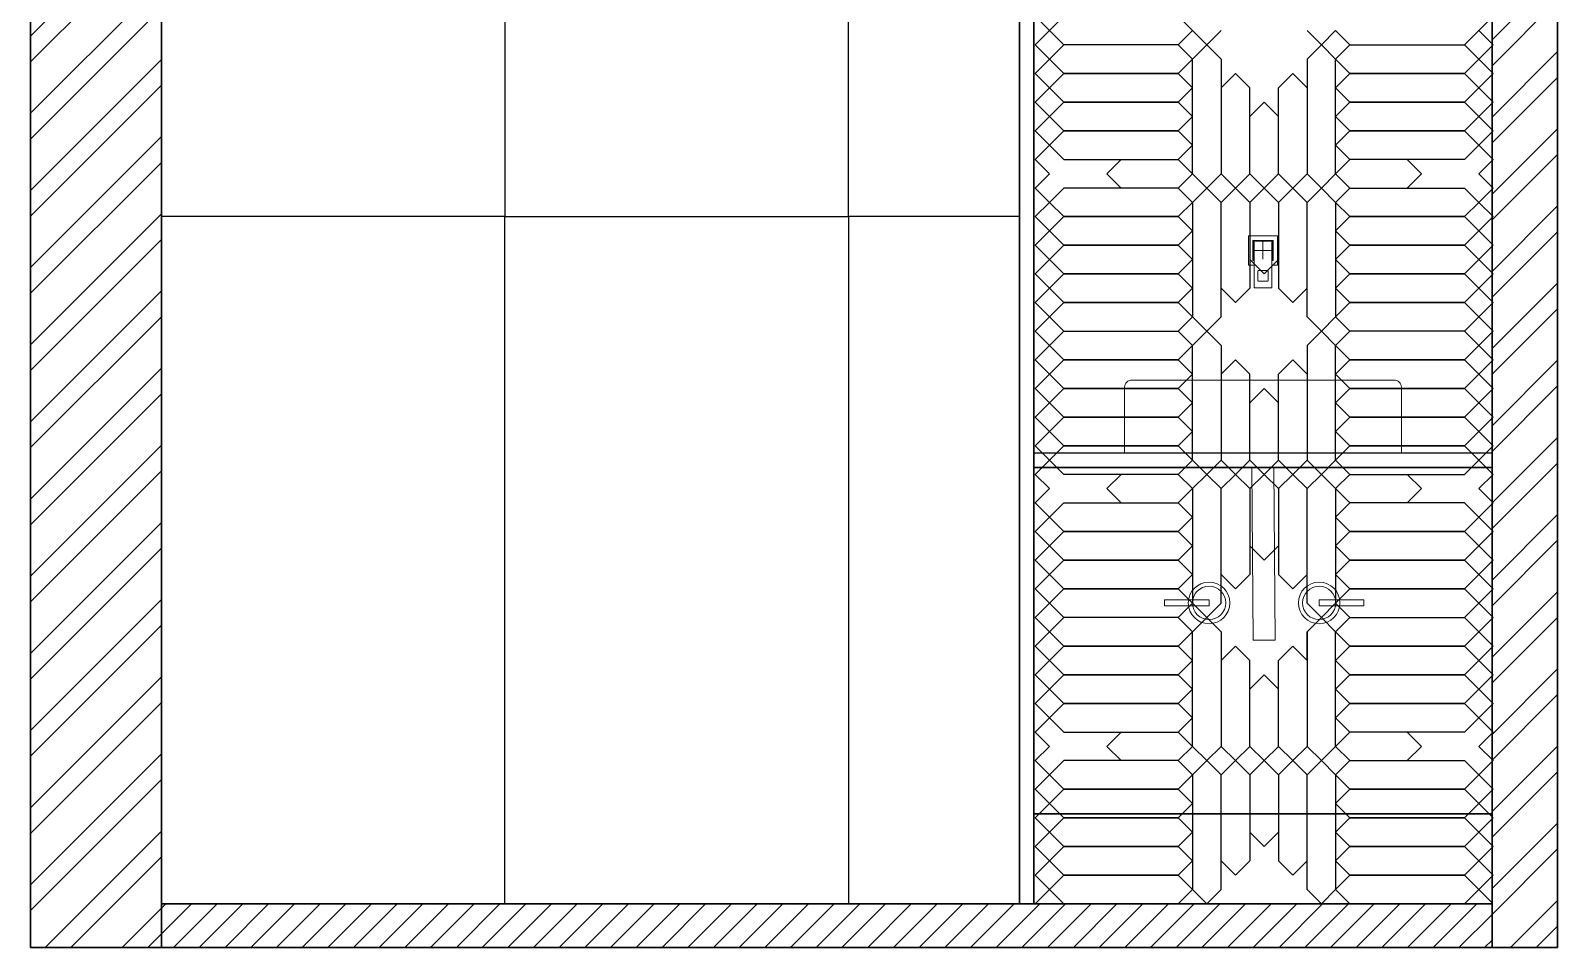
# Model space of a CAD drawing. Header units: millimetres. Extents: x 56222 to 3066687, y -650199 to -121287.
# Drawn here: x 156127.8 to 156232.8, y -180728.2 to -180665.2 of the extents above; entities that cross this region are included whole.
import ezdxf

# ---------------------------------------------------------------- set-up
doc = ezdxf.new("R2010")
doc.units = ezdxf.units.MM
doc.header["$MEASUREMENT"] = 0
doc.layers.add('AR HATCH-7', color=7, linetype='Continuous')
doc.layers.add('str coll', color=6, linetype='Continuous')
for name, color, linetype, lineweight in [('Flooring', 253, 'Continuous', 30), ('FURNITURE', 32, 'Continuous', 9), ('HACHA', 253, 'Continuous', 5), ('INT-MISCELLENOUS', 250, 'Continuous', 0), ('UTILITY', 48, 'Continuous', 9), ('wall', 7, 'Continuous', 30), ('XX~SLAB ( BEAM )~ ( DIM )', 7, 'Continuous', 9)]:
    doc.layers.add(name, color=color, linetype=linetype, lineweight=lineweight)
doc.layers.add('hatch', color=253, linetype='Continuous', lineweight=0, transparency=0.4)

# ---------------------------------------------------------------- blocks, each defined once
blk = doc.blocks.new('28')
at = {"layer": 'INT-MISCELLENOUS'}
for p, q in [((2733.9, 15158.2), (2733.9, 15225.2)), ((2734.4, 15225.7), (2801.4, 15225.7)), ((2744.3, 15214.9), (2744.3, 15168.6)), ((2744.3, 15213.6), (2744.3, 15169.9)), ((2744.5, 15213.6), (2744.5, 15169.9)), ((2791.1, 15215.4), (2744.8, 15215.4)), ((2746.2, 15213), (2745, 15190.5)), ((2789.8, 15215.3), (2746.1, 15215.3)), ((2789.8, 15215.1), (2746.1, 15215.1)), ((2746.2, 15213), (2747.5, 15211.6)), ((2789.1, 15213.5), (2746.7, 15213.5)), ((2747.5, 15211.6), (2747.5, 15104.8)), ((2767.9, 15211.7), (2767.9, 15171.7)), ((2788.3, 15211.6), (2789.6, 15213)), ((2788.3, 15104.8), (2788.3, 15211.6)), ((2790.9, 15190.5), (2789.6, 15213)), ((2791.3, 15169.9), (2791.3, 15213.6)), ((2791.5, 15169.9), (2791.5, 15213.6)), ((2791.6, 15168.6), (2791.6, 15214.9)), ((2801.9, 15225.2), (2801.9, 15158.2)), ((2745, 15190.5), (2745, 15169.3)), ((2787.9, 15191.7), (2747.9, 15191.7)), ((2762.9, 15191.7), (2772.9, 15191.7)), ((2790.9, 15169.3), (2790.9, 15190.5)), ((2747.3, 15157.7), (2734.4, 15157.7)), ((2745.5, 15168.8), (2745.5, 15168.8)), ((2745.5, 15168.8), (2747.3, 15168.8)), ((2746.1, 15168.3), (2747.3, 15168.3)), ((2746.1, 15168.1), (2747.3, 15168.1)), ((2747.3, 15166.5), (2747.3, 15104.8)), ((2755.7, 15142.8), (2755.7, 15122.3)), ((2778.2, 15144.8), (2757.7, 15144.8)), ((2780.2, 15122.3), (2780.2, 15142.8)), ((2788.5, 15104.8), (2788.5, 15166.5)), ((2801.4, 15157.7), (2788.5, 15157.7)), ((2788.6, 15168.8), (2790.4, 15168.8)), ((2788.6, 15168.3), (2789.8, 15168.3)), ((2788.6, 15168.1), (2791.1, 15168.1)), ((2788.6, 15168.1), (2789.8, 15168.1)), ((2790.4, 15168.8), (2790.4, 15168.8)), ((2748, 15104.3), (2747.8, 15104.3)), ((2787.8, 15104.3), (2748, 15104.3)), ((2757.7, 15120.3), (2778.2, 15120.3)), ((2788, 15104.3), (2787.8, 15104.3))]:
    blk.add_line(p, q, dxfattribs=at)
for centre, radius, start, end in [((2734.4, 15225.2), 0.5, 90, 180), ((2744.8, 15214.9), 0.5, 90, 180), ((2746.1, 15213.6), 1.75, 90, 180), ((2746.1, 15213.6), 1.54, 90, 180), ((2746.7, 15213), 0.5, 90, 176.8709), ((2789.1, 15213), 0.5, 3.1291, 90), ((2789.8, 15213.6), 1.75, 0, 90), ((2789.8, 15213.6), 1.54, 0, 90), ((2791.1, 15214.9), 0.5, 0, 90), ((2801.4, 15225.2), 0.5, 0, 90), ((2745.5, 15190.5), 0.5, 176.8709, 180.0001), ((2790.4, 15190.5), 0.5, 0, 3.1291), ((2734.4, 15158.2), 0.5, 180, 270), ((2746.1, 15169.9), 1.75, 180, 270), ((2744.8, 15168.6), 0.5, 180, 270), ((2746.1, 15169.9), 1.54, 180, 270), ((2745.5, 15169.3), 0.5, 180.0001, 270), ((2789.8, 15169.9), 1.75, 270, 0), ((2789.8, 15169.9), 1.54, 270, 0), ((2790.4, 15169.3), 0.5, 270, 359.9999), ((2791.1, 15168.6), 0.5, 270, 0), ((2801.4, 15158.2), 0.5, 270, 0), ((2747.8, 15104.8), 0.5, 180, 270), ((2788, 15104.8), 0.5, 270, 0)]:
    blk.add_arc(centre, radius, start, end, dxfattribs=at)
blk.add_ellipse((2788.9, 15166.5), major_axis=(0, -3.5), ratio=0.087489, start_param=4.267199, end_param=4.712542, dxfattribs=at)
for points, knots in [([(2747.3, 15169.3), (2747.3, 15169.3), (2747.3, 15169.2), (2747.3, 15168.8), (2747.3, 15168.3), (2747.3, 15167.5), (2747.3, 15166.8), (2747.3, 15166.5)], [0.1341546, 0.1341546, 0.1341546, 0.1341546, 0.2729105, 0.4084535, 0.5742392, 0.7712264, 1, 1, 1, 1]), ([(2755.7, 15142.8), (2755.7, 15143.1), (2755.8, 15143.6), (2756.3, 15144.3), (2756.9, 15144.7), (2757.4, 15144.8), (2757.7, 15144.8)], [0, 0, 0, 0, 0.263778, 0.516477, 0.767899, 1, 1, 1, 1]), ([(2778.2, 15144.8), (2778.4, 15144.8), (2779, 15144.7), (2779.7, 15144.2), (2780.1, 15143.5), (2780.2, 15143), (2780.2, 15142.8)], [0, 0, 0, 0, 0.263778, 0.516477, 0.767899, 1, 1, 1, 1]), ([(2788.6, 15167.9), (2788.6, 15167.9), (2788.6, 15168.2), (2788.6, 15168.6), (2788.6, 15169), (2788.7, 15169.3), (2788.7, 15169.4), (2788.7, 15169.5)], [0, 0, 0, 0, 0.01693, 0.2332864, 0.4356781, 0.6238469, 0.7791071, 0.7791071, 0.7791071, 0.7791071]), ([(2757.7, 15120.3), (2757.4, 15120.3), (2756.8, 15120.4), (2756.2, 15120.9), (2755.8, 15121.5), (2755.7, 15122.1), (2755.7, 15122.3)], [0, 0, 0, 0, 0.263778, 0.516477, 0.767899, 1, 1, 1, 1]), ([(2780.2, 15122.3), (2780.2, 15122), (2780.1, 15121.5), (2779.6, 15120.8), (2778.9, 15120.4), (2778.4, 15120.3), (2778.2, 15120.3)], [0, 0, 0, 0, 0.263778, 0.516477, 0.767899, 1, 1, 1, 1])]:
    blk.add_open_spline(points, degree=3, knots=knots, dxfattribs=at)

msp = doc.modelspace()

# ---------------------------------------------------------------- hatches: boundary and pattern name
at = {"layer": 'AR HATCH-7', "lineweight": 30, "transparency": 33554559}
h = msp.add_hatch(dxfattribs=at)
h.set_pattern_fill('ANSI31', color=9, scale=10)
h.set_pattern_definition([(45, (10345.2532, -2538.4245), (-0.8838834765, 0.8838834765), [])])
h.paths.add_polyline_path([(156136.84, -180725.185), (156136.84, -180728.185), (156228.34, -180728.185), (156228.34, -180725.185)])
at = {"layer": 'hatch', "ltscale": 10}
h = msp.add_hatch(dxfattribs=at)
h.set_pattern_fill('ANSI32', color=256, scale=10, style=0)
h.set_pattern_definition([(45, (10345.253, -2538.4245), (-2.65165043, 2.65165043), []), (45, (10347.021, -2538.4245), (-2.65165043, 2.65165043), [])])
h.paths.add_polyline_path([(156136.84, -180601.245), (156127.84, -180601.245), (156127.84, -180728.185), (156136.84, -180728.185)])
h.paths.add_polyline_path([(156228.34, -180728.185), (156232.84, -180728.185), (156232.84, -180601.245), (156228.34, -180601.245)])

# ---------------------------------------------------------------- linework, layer by layer
at = {"layer": 'Flooring', "ltscale": 4}
msp.add_line((156136.84, -180725.185), (156228.34, -180725.185), dxfattribs=at)
at = {"layer": 'FURNITURE', "lineweight": 30}
msp.add_lwpolyline([(156196.84, -180695.185), (156228.34, -180695.185), (156228.34, -180718.994), (156196.84, -180718.994)], close=True, dxfattribs=at)
at = {"layer": 'HACHA', "color": 5, "lineweight": 30}
for p, q in [((156195.84, -180725.185), (156195.84, -180607.185)), ((156196.84, -180725.185), (156196.84, -180607.185))]:
    msp.add_line(p, q, dxfattribs=at)
at = {"layer": 'str coll', "color": 252, "lineweight": 5, "true_color": 0x939598}
for points in [[(156211.835, -180695.185), (156213.346, -180695.185), (156213.424, -180707.068), (156211.912, -180707.068)], [(156208.884, -180704.299), (156205.808, -180704.299), (156205.808, -180704.709), (156208.884, -180704.709)], [(156216.453, -180704.299), (156219.528, -180704.299), (156219.528, -180704.709), (156216.453, -180704.709)]]:
    msp.add_lwpolyline(points, close=True, dxfattribs=at)
for centre, radius in [((156208.884, -180704.504), 1.429), ((156208.884, -180704.504), 1.143), ((156216.453, -180704.504), 1.429), ((156216.453, -180704.504), 1.143)]:
    msp.add_circle(centre, radius, dxfattribs=at)
at = {"layer": 'UTILITY', "ltscale": 3}
msp.add_lwpolyline([(156222.107, -180694.185), (156203.074, -180694.185), (156203.074, -180689.683, -0.4142136), (156203.574, -180689.183), (156221.607, -180689.183, -0.4142136), (156222.107, -180689.683)], format="xyb", close=True, dxfattribs=at)
at = {"layer": 'wall', "lineweight": 30}
for p, q in [((156127.84, -180601.245), (156127.84, -180728.185)), ((156136.84, -180601.245), (156136.84, -180728.185)), ((156228.34, -180601.245), (156228.34, -180728.185)), ((156232.84, -180601.245), (156232.84, -180728.185)), ((156127.84, -180728.185), (156232.84, -180728.185))]:
    msp.add_line(p, q, dxfattribs=at)
at = {"layer": 'wall', "color": 18, "lineweight": 25, "true_color": 0x000000}
for p, q in [((156196.84, -180694.185), (156228.34, -180694.185)), ((156196.84, -180695.185), (156228.34, -180695.185))]:
    msp.add_line(p, q, dxfattribs=at)
at = {"layer": 'XX~SLAB ( BEAM )~ ( DIM )', "color": 33, "lineweight": 25, "true_color": 0xbea383}
for p, q in [((156196.924, -180664.177), (156197.908, -180665.161)), ((156198.892, -180664.177), (156197.908, -180665.161)), ((156207.748, -180665.161), (156206.764, -180664.177)), ((156228.412, -180664.177), (156227.428, -180665.161)), ((156196.924, -180666.145), (156197.908, -180665.161)), ((156196.924, -180666.145), (156197.908, -180667.129)), ((156198.892, -180666.145), (156197.908, -180665.161)), ((156198.892, -180666.145), (156197.908, -180667.129)), ((156207.748, -180665.161), (156206.764, -180666.145)), ((156207.748, -180667.129), (156206.764, -180666.145)), ((156207.748, -180665.161), (156208.732, -180666.145)), ((156207.748, -180667.129), (156208.732, -180666.145)), ((156209.716, -180665.161), (156208.732, -180666.145)), ((156209.716, -180667.129), (156208.732, -180666.145)), ((156215.62, -180665.161), (156216.604, -180666.145)), ((156215.62, -180667.129), (156216.604, -180666.145)), ((156217.588, -180665.161), (156216.604, -180666.145)), ((156217.588, -180667.129), (156216.604, -180666.145)), ((156217.588, -180665.161), (156218.572, -180666.145)), ((156217.588, -180667.129), (156218.572, -180666.145)), ((156226.444, -180666.145), (156227.428, -180665.161)), ((156226.444, -180666.145), (156227.428, -180667.129)), ((156228.412, -180666.145), (156227.428, -180665.161)), ((156228.412, -180666.145), (156227.428, -180667.129)), ((156196.924, -180668.113), (156197.908, -180667.129)), ((156198.892, -180668.113), (156197.908, -180667.129)), ((156207.748, -180667.129), (156206.764, -180668.113)), ((156217.588, -180667.129), (156218.572, -180668.113)), ((156226.444, -180668.113), (156227.428, -180667.129)), ((156228.412, -180668.113), (156227.428, -180667.129)), ((156196.924, -180668.113), (156197.908, -180669.097)), ((156198.892, -180668.113), (156197.908, -180669.097)), ((156207.748, -180669.097), (156206.764, -180668.113)), ((156209.716, -180669.097), (156210.7, -180668.113)), ((156211.684, -180669.097), (156210.7, -180668.113)), ((156213.652, -180669.097), (156214.636, -180668.113)), ((156215.62, -180669.097), (156214.636, -180668.113)), ((156217.588, -180669.097), (156218.572, -180668.113)), ((156226.444, -180668.113), (156227.428, -180669.097)), ((156228.412, -180668.113), (156227.428, -180669.097)), ((156196.924, -180670.081), (156197.908, -180669.097)), ((156198.892, -180670.081), (156197.908, -180669.097)), ((156207.748, -180669.097), (156206.764, -180670.081)), ((156217.588, -180669.097), (156218.572, -180670.081)), ((156226.444, -180670.081), (156227.428, -180669.097)), ((156228.412, -180670.081), (156227.428, -180669.097)), ((156196.924, -180670.081), (156197.908, -180671.065)), ((156198.892, -180670.081), (156197.908, -180671.065)), ((156207.748, -180671.065), (156206.764, -180670.081)), ((156211.684, -180671.065), (156212.668, -180670.081)), ((156213.652, -180671.065), (156212.668, -180670.081)), ((156217.588, -180671.065), (156218.572, -180670.081)), ((156226.444, -180670.081), (156227.428, -180671.065)), ((156228.412, -180670.081), (156227.428, -180671.065)), ((156196.924, -180672.049), (156197.908, -180671.065)), ((156198.892, -180672.049), (156197.908, -180671.065)), ((156207.748, -180671.065), (156206.764, -180672.049)), ((156217.588, -180671.065), (156218.572, -180672.049)), ((156226.444, -180672.049), (156227.428, -180671.065)), ((156228.412, -180672.049), (156227.428, -180671.065)), ((156228.412, -180672.049), (156227.428, -180671.065)), ((156196.924, -180672.049), (156197.908, -180673.033)), ((156198.892, -180672.049), (156197.908, -180673.033)), ((156207.748, -180673.033), (156206.764, -180672.049)), ((156217.588, -180673.033), (156218.572, -180672.049)), ((156226.444, -180672.049), (156227.428, -180673.033)), ((156228.412, -180672.049), (156227.428, -180673.033)), ((156228.412, -180672.049), (156227.428, -180673.033)), ((156196.924, -180674.017), (156197.908, -180673.033)), ((156198.892, -180674.017), (156197.908, -180673.033)), ((156207.748, -180673.033), (156206.764, -180674.017)), ((156217.588, -180673.033), (156218.572, -180674.017)), ((156226.444, -180674.017), (156227.428, -180673.033)), ((156228.412, -180674.017), (156227.428, -180673.033)), ((156196.924, -180674.017), (156197.908, -180675.001)), ((156202.828, -180674.017), (156201.844, -180675.001)), ((156207.748, -180675.001), (156206.764, -180674.017)), ((156217.588, -180675.001), (156218.572, -180674.017)), ((156222.508, -180674.017), (156223.492, -180675.001)), ((156228.412, -180674.017), (156227.428, -180675.001)), ((156196.924, -180675.985), (156197.908, -180675.001)), ((156202.828, -180675.985), (156201.844, -180675.001)), ((156207.748, -180675.001), (156206.764, -180675.985)), ((156208.732, -180675.985), (156207.748, -180675.001)), ((156208.732, -180675.985), (156209.716, -180675.001)), ((156208.732, -180675.985), (156209.716, -180675.001)), ((156210.7, -180675.985), (156209.716, -180675.001)), ((156210.7, -180675.985), (156209.716, -180675.001)), ((156210.7, -180675.985), (156211.684, -180675.001)), ((156212.668, -180675.985), (156211.684, -180675.001)), ((156212.668, -180675.985), (156213.652, -180675.001)), ((156214.636, -180675.985), (156213.652, -180675.001)), ((156214.636, -180675.985), (156215.62, -180675.001)), ((156214.636, -180675.985), (156215.62, -180675.001)), ((156216.604, -180675.985), (156215.62, -180675.001)), ((156216.604, -180675.985), (156215.62, -180675.001)), ((156216.604, -180675.985), (156217.588, -180675.001)), ((156217.588, -180675.001), (156218.572, -180675.985)), ((156222.508, -180675.985), (156223.492, -180675.001)), ((156228.412, -180675.985), (156227.428, -180675.001)), ((156196.924, -180675.985), (156197.908, -180676.969)), ((156198.892, -180675.985), (156197.908, -180676.969)), ((156207.748, -180676.969), (156206.764, -180675.985)), ((156208.732, -180675.985), (156207.748, -180676.969)), ((156208.732, -180675.985), (156209.716, -180676.969)), ((156210.7, -180675.985), (156209.716, -180676.969)), ((156210.7, -180675.985), (156209.716, -180676.969)), ((156210.7, -180675.985), (156211.684, -180676.969)), ((156212.668, -180675.985), (156211.684, -180676.969)), ((156212.668, -180675.985), (156213.652, -180676.969)), ((156214.636, -180675.985), (156213.652, -180676.969)), ((156214.636, -180675.985), (156215.62, -180676.969)), ((156216.604, -180675.985), (156215.62, -180676.969)), ((156216.604, -180675.985), (156217.588, -180676.969)), ((156217.588, -180676.969), (156218.572, -180675.985)), ((156226.444, -180675.985), (156227.428, -180676.969)), ((156228.412, -180675.985), (156227.428, -180676.969)), ((156196.924, -180677.953), (156197.908, -180676.969)), ((156198.892, -180677.953), (156197.908, -180676.969)), ((156207.748, -180676.969), (156206.764, -180677.953)), ((156217.588, -180676.969), (156218.572, -180677.953)), ((156226.444, -180677.953), (156227.428, -180676.969)), ((156228.412, -180677.953), (156227.428, -180676.969)), ((156196.924, -180677.953), (156197.908, -180678.937)), ((156198.892, -180677.953), (156197.908, -180678.937)), ((156207.748, -180678.937), (156206.764, -180677.953)), ((156217.588, -180678.937), (156218.572, -180677.953)), ((156226.444, -180677.953), (156227.428, -180678.937)), ((156228.412, -180677.953), (156227.428, -180678.937)), ((156196.924, -180679.921), (156197.908, -180678.937)), ((156198.892, -180679.921), (156197.908, -180678.937)), ((156207.748, -180678.937), (156206.764, -180679.921)), ((156217.588, -180678.937), (156218.572, -180679.921)), ((156226.444, -180679.921), (156227.428, -180678.937)), ((156228.412, -180679.921), (156227.428, -180678.937)), ((156196.924, -180679.921), (156197.908, -180680.905)), ((156198.892, -180679.921), (156197.908, -180680.905)), ((156207.748, -180680.905), (156206.764, -180679.921)), ((156217.588, -180680.905), (156218.572, -180679.921)), ((156226.444, -180679.921), (156227.428, -180680.905)), ((156228.412, -180679.921), (156227.428, -180680.905)), ((156196.924, -180681.889), (156197.908, -180680.905)), ((156196.924, -180681.889), (156197.908, -180682.873)), ((156198.892, -180681.889), (156197.908, -180680.905)), ((156198.892, -180681.889), (156197.908, -180682.873)), ((156207.748, -180680.905), (156206.764, -180681.889)), ((156207.748, -180682.873), (156206.764, -180681.889)), ((156211.684, -180680.905), (156212.668, -180681.889)), ((156213.652, -180680.905), (156212.668, -180681.889)), ((156217.588, -180680.905), (156218.572, -180681.889)), ((156217.588, -180682.873), (156218.572, -180681.889)), ((156226.444, -180681.889), (156227.428, -180680.905)), ((156226.444, -180681.889), (156227.428, -180682.873)), ((156228.412, -180681.889), (156227.428, -180680.905)), ((156228.412, -180681.889), (156227.428, -180682.873)), ((156196.924, -180683.857), (156197.908, -180682.873)), ((156198.892, -180683.857), (156197.908, -180682.873)), ((156207.748, -180682.873), (156206.764, -180683.857)), ((156209.716, -180682.873), (156210.7, -180683.857)), ((156211.684, -180682.873), (156210.7, -180683.857)), ((156213.652, -180682.873), (156214.636, -180683.857)), ((156215.62, -180682.873), (156214.636, -180683.857)), ((156217.588, -180682.873), (156218.572, -180683.857)), ((156226.444, -180683.857), (156227.428, -180682.873)), ((156228.412, -180683.857), (156227.428, -180682.873)), ((156196.924, -180683.857), (156197.908, -180684.841)), ((156198.892, -180683.857), (156197.908, -180684.841)), ((156207.748, -180684.841), (156206.764, -180683.857)), ((156217.588, -180684.841), (156218.572, -180683.857)), ((156226.444, -180683.857), (156227.428, -180684.841)), ((156228.412, -180683.857), (156227.428, -180684.841)), ((156196.924, -180685.825), (156197.908, -180684.841)), ((156198.892, -180685.825), (156197.908, -180684.841)), ((156207.748, -180684.841), (156206.764, -180685.825)), ((156207.748, -180684.841), (156208.732, -180685.825)), ((156209.716, -180684.841), (156208.732, -180685.825)), ((156215.62, -180684.841), (156216.604, -180685.825)), ((156217.588, -180684.841), (156216.604, -180685.825)), ((156217.588, -180684.841), (156218.572, -180685.825)), ((156226.444, -180685.825), (156227.428, -180684.841)), ((156228.412, -180685.825), (156227.428, -180684.841)), ((156196.924, -180685.825), (156197.908, -180686.809)), ((156198.892, -180685.825), (156197.908, -180686.809)), ((156207.748, -180686.809), (156206.764, -180685.825)), ((156207.748, -180686.809), (156208.732, -180685.825)), ((156209.716, -180686.809), (156208.732, -180685.825)), ((156215.62, -180686.809), (156216.604, -180685.825)), ((156217.588, -180686.809), (156216.604, -180685.825)), ((156217.588, -180686.809), (156218.572, -180685.825)), ((156226.444, -180685.825), (156227.428, -180686.809)), ((156228.412, -180685.825), (156227.428, -180686.809)), ((156196.924, -180687.793), (156197.908, -180686.809)), ((156198.892, -180687.793), (156197.908, -180686.809)), ((156207.748, -180686.809), (156206.764, -180687.793)), ((156217.588, -180686.809), (156218.572, -180687.793)), ((156226.444, -180687.793), (156227.428, -180686.809)), ((156228.412, -180687.793), (156227.428, -180686.809)), ((156196.924, -180687.793), (156197.908, -180688.777)), ((156198.892, -180687.793), (156197.908, -180688.777)), ((156207.748, -180688.777), (156206.764, -180687.793)), ((156209.716, -180688.777), (156210.7, -180687.793)), ((156211.684, -180688.777), (156210.7, -180687.793)), ((156213.652, -180688.777), (156214.636, -180687.793)), ((156215.62, -180688.777), (156214.636, -180687.793)), ((156217.588, -180688.777), (156218.572, -180687.793)), ((156226.444, -180687.793), (156227.428, -180688.777)), ((156228.412, -180687.793), (156227.428, -180688.777)), ((156196.924, -180689.761), (156197.908, -180688.777)), ((156198.892, -180689.761), (156197.908, -180688.777)), ((156207.748, -180688.777), (156206.764, -180689.761)), ((156217.588, -180688.777), (156218.572, -180689.761)), ((156226.444, -180689.761), (156227.428, -180688.777)), ((156228.412, -180689.761), (156227.428, -180688.777)), ((156196.924, -180689.761), (156197.908, -180690.745)), ((156198.892, -180689.761), (156197.908, -180690.745)), ((156207.748, -180690.745), (156206.764, -180689.761)), ((156211.684, -180690.745), (156212.668, -180689.761)), ((156213.652, -180690.745), (156212.668, -180689.761)), ((156217.588, -180690.745), (156218.572, -180689.761)), ((156226.444, -180689.761), (156227.428, -180690.745)), ((156228.412, -180689.761), (156227.428, -180690.745)), ((156196.924, -180691.729), (156197.908, -180690.745)), ((156198.892, -180691.729), (156197.908, -180690.745)), ((156207.748, -180690.745), (156206.764, -180691.729)), ((156217.588, -180690.745), (156218.572, -180691.729)), ((156226.444, -180691.729), (156227.428, -180690.745)), ((156228.412, -180691.729), (156227.428, -180690.745)), ((156196.924, -180691.729), (156197.908, -180692.713)), ((156198.892, -180691.729), (156197.908, -180692.713)), ((156207.748, -180692.713), (156206.764, -180691.729)), ((156217.588, -180692.713), (156218.572, -180691.729)), ((156226.444, -180691.729), (156227.428, -180692.713)), ((156228.412, -180691.729), (156227.428, -180692.713)), ((156196.924, -180693.697), (156197.908, -180692.713)), ((156198.892, -180693.697), (156197.908, -180692.713)), ((156207.748, -180692.713), (156206.764, -180693.697)), ((156217.588, -180692.713), (156218.572, -180693.697)), ((156226.444, -180693.697), (156227.428, -180692.713)), ((156228.412, -180693.697), (156227.428, -180692.713)), ((156196.924, -180693.697), (156197.908, -180694.681)), ((156198.892, -180693.697), (156197.908, -180694.681)), ((156207.748, -180694.681), (156206.764, -180693.697)), ((156217.588, -180694.681), (156218.572, -180693.697)), ((156226.444, -180693.697), (156227.428, -180694.681)), ((156228.412, -180693.697), (156227.428, -180694.681)), ((156196.924, -180695.665), (156197.908, -180694.681)), ((156198.892, -180695.665), (156197.908, -180694.681)), ((156207.748, -180694.681), (156206.764, -180695.665)), ((156208.732, -180695.665), (156207.748, -180694.681)), ((156208.732, -180695.665), (156209.716, -180694.681)), ((156210.7, -180695.665), (156209.716, -180694.681)), ((156210.7, -180695.665), (156209.716, -180694.681)), ((156210.7, -180695.665), (156211.684, -180694.681)), ((156212.668, -180695.665), (156211.684, -180694.681)), ((156212.668, -180695.665), (156213.652, -180694.681)), ((156214.636, -180695.665), (156213.652, -180694.681)), ((156214.636, -180695.665), (156215.62, -180694.681)), ((156216.604, -180695.665), (156215.62, -180694.681)), ((156216.604, -180695.665), (156217.588, -180694.681)), ((156217.588, -180694.681), (156218.572, -180695.665)), ((156226.444, -180695.665), (156227.428, -180694.681)), ((156228.412, -180695.665), (156227.428, -180694.681)), ((156196.924, -180695.665), (156197.908, -180696.649)), ((156202.828, -180695.665), (156201.844, -180696.649)), ((156207.748, -180696.649), (156206.764, -180695.665)), ((156208.732, -180695.665), (156207.748, -180696.649)), ((156208.732, -180695.665), (156209.716, -180696.649)), ((156208.732, -180695.665), (156209.716, -180696.649)), ((156210.7, -180695.665), (156209.716, -180696.649)), ((156210.7, -180695.665), (156209.716, -180696.649)), ((156210.7, -180695.665), (156211.684, -180696.649)), ((156212.668, -180695.665), (156211.684, -180696.649)), ((156212.668, -180695.665), (156213.652, -180696.649)), ((156214.636, -180695.665), (156213.652, -180696.649)), ((156214.636, -180695.665), (156215.62, -180696.649)), ((156214.636, -180695.665), (156215.62, -180696.649)), ((156216.604, -180695.665), (156215.62, -180696.649)), ((156216.604, -180695.665), (156215.62, -180696.649)), ((156216.604, -180695.665), (156217.588, -180696.649)), ((156217.588, -180696.649), (156218.572, -180695.665)), ((156222.508, -180695.665), (156223.492, -180696.649)), ((156228.412, -180695.665), (156227.428, -180696.649)), ((156196.924, -180697.633), (156197.908, -180696.649)), ((156196.924, -180697.633), (156197.908, -180698.617)), ((156198.892, -180697.633), (156197.908, -180698.617)), ((156202.828, -180697.633), (156201.844, -180696.649)), ((156207.748, -180696.649), (156206.764, -180697.633)), ((156207.748, -180698.617), (156206.764, -180697.633)), ((156217.588, -180696.649), (156218.572, -180697.633)), ((156217.588, -180698.617), (156218.572, -180697.633)), ((156222.508, -180697.633), (156223.492, -180696.649)), ((156226.444, -180697.633), (156227.428, -180698.617)), ((156228.412, -180697.633), (156227.428, -180696.649)), ((156228.412, -180697.633), (156227.428, -180698.617)), ((156196.924, -180699.601), (156197.908, -180698.617)), ((156198.892, -180699.601), (156197.908, -180698.617)), ((156207.748, -180698.617), (156206.764, -180699.601)), ((156217.588, -180698.617), (156218.572, -180699.601)), ((156226.444, -180699.601), (156227.428, -180698.617)), ((156228.412, -180699.601), (156227.428, -180698.617)), ((156196.924, -180699.601), (156197.908, -180700.585)), ((156198.892, -180699.601), (156197.908, -180700.585)), ((156207.748, -180700.585), (156206.764, -180699.601)), ((156217.588, -180700.585), (156218.572, -180699.601)), ((156226.444, -180699.601), (156227.428, -180700.585)), ((156228.412, -180699.601), (156227.428, -180700.585)), ((156196.924, -180701.569), (156197.908, -180700.585)), ((156198.892, -180701.569), (156197.908, -180700.585)), ((156207.748, -180700.585), (156206.764, -180701.569)), ((156211.684, -180700.585), (156212.668, -180701.569)), ((156213.652, -180700.585), (156212.668, -180701.569)), ((156217.588, -180700.585), (156218.572, -180701.569)), ((156226.444, -180701.569), (156227.428, -180700.585)), ((156228.412, -180701.569), (156227.428, -180700.585)), ((156196.924, -180701.569), (156197.908, -180702.553)), ((156198.892, -180701.569), (156197.908, -180702.553)), ((156207.748, -180702.553), (156206.764, -180701.569)), ((156217.588, -180702.553), (156218.572, -180701.569)), ((156226.444, -180701.569), (156227.428, -180702.553)), ((156228.412, -180701.569), (156227.428, -180702.553)), ((156196.924, -180703.537), (156197.908, -180702.553)), ((156198.892, -180703.537), (156197.908, -180702.553)), ((156207.748, -180702.553), (156206.764, -180703.537)), ((156209.716, -180702.553), (156210.7, -180703.537)), ((156211.684, -180702.553), (156210.7, -180703.537)), ((156213.652, -180702.553), (156214.636, -180703.537)), ((156215.62, -180702.553), (156214.636, -180703.537)), ((156217.588, -180702.553), (156218.572, -180703.537)), ((156226.444, -180703.537), (156227.428, -180702.553)), ((156228.412, -180703.537), (156227.428, -180702.553)), ((156196.924, -180703.537), (156197.908, -180704.521)), ((156198.892, -180703.537), (156197.908, -180704.521)), ((156207.748, -180704.521), (156206.764, -180703.537)), ((156217.588, -180704.521), (156218.572, -180703.537)), ((156226.444, -180703.537), (156227.428, -180704.521)), ((156228.412, -180703.537), (156227.428, -180704.521)), ((156196.924, -180705.505), (156197.908, -180704.521)), ((156198.892, -180705.505), (156197.908, -180704.521)), ((156207.748, -180704.521), (156206.764, -180705.505)), ((156207.748, -180704.521), (156208.732, -180705.505)), ((156209.716, -180704.521), (156208.732, -180705.505)), ((156215.62, -180704.521), (156216.604, -180705.505)), ((156217.588, -180704.521), (156216.604, -180705.505)), ((156217.588, -180704.521), (156218.572, -180705.505)), ((156226.444, -180705.505), (156227.428, -180704.521)), ((156228.412, -180705.505), (156227.428, -180704.521)), ((156196.924, -180705.505), (156197.908, -180706.489)), ((156198.892, -180705.505), (156197.908, -180706.489)), ((156207.748, -180706.489), (156206.764, -180705.505)), ((156207.748, -180706.489), (156208.732, -180705.505)), ((156209.716, -180706.489), (156208.732, -180705.505)), ((156215.62, -180706.489), (156216.604, -180705.505)), ((156217.588, -180706.489), (156216.604, -180705.505)), ((156217.588, -180706.489), (156218.572, -180705.505)), ((156226.444, -180705.505), (156227.428, -180706.489)), ((156228.412, -180705.505), (156227.428, -180706.489)), ((156196.924, -180707.473), (156197.908, -180706.489)), ((156198.892, -180707.473), (156197.908, -180706.489)), ((156207.748, -180706.489), (156206.764, -180707.473)), ((156217.588, -180706.489), (156218.572, -180707.473)), ((156226.444, -180707.473), (156227.428, -180706.489)), ((156228.412, -180707.473), (156227.428, -180706.489)), ((156196.924, -180707.473), (156197.908, -180708.457)), ((156198.892, -180707.473), (156197.908, -180708.457)), ((156207.748, -180708.457), (156206.764, -180707.473)), ((156209.716, -180708.457), (156210.7, -180707.473)), ((156211.684, -180708.457), (156210.7, -180707.473)), ((156213.652, -180708.457), (156214.636, -180707.473)), ((156215.62, -180708.457), (156214.636, -180707.473)), ((156217.588, -180708.457), (156218.572, -180707.473)), ((156226.444, -180707.473), (156227.428, -180708.457)), ((156228.412, -180707.473), (156227.428, -180708.457)), ((156196.924, -180709.441), (156197.908, -180708.457)), ((156198.892, -180709.441), (156197.908, -180708.457)), ((156207.748, -180708.457), (156206.764, -180709.441)), ((156217.588, -180708.457), (156218.572, -180709.441)), ((156226.444, -180709.441), (156227.428, -180708.457)), ((156228.412, -180709.441), (156227.428, -180708.457)), ((156196.924, -180709.441), (156197.908, -180710.425)), ((156198.892, -180709.441), (156197.908, -180710.425)), ((156207.748, -180710.425), (156206.764, -180709.441)), ((156211.684, -180710.425), (156212.668, -180709.441)), ((156213.652, -180710.425), (156212.668, -180709.441)), ((156217.588, -180710.425), (156218.572, -180709.441)), ((156226.444, -180709.441), (156227.428, -180710.425)), ((156228.412, -180709.441), (156227.428, -180710.425)), ((156196.924, -180711.409), (156197.908, -180710.425)), ((156198.892, -180711.409), (156197.908, -180710.425)), ((156207.748, -180710.425), (156206.764, -180711.409)), ((156217.588, -180710.425), (156218.572, -180711.409)), ((156226.444, -180711.409), (156227.428, -180710.425)), ((156228.412, -180711.409), (156227.428, -180710.425)), ((156196.924, -180711.409), (156197.908, -180712.393)), ((156198.892, -180711.409), (156197.908, -180712.393)), ((156207.748, -180712.393), (156206.764, -180711.409)), ((156217.588, -180712.393), (156218.572, -180711.409)), ((156226.444, -180711.409), (156227.428, -180712.393)), ((156228.412, -180711.409), (156227.428, -180712.393)), ((156196.924, -180713.377), (156197.908, -180712.393)), ((156196.924, -180713.377), (156197.908, -180714.361)), ((156198.892, -180713.377), (156197.908, -180712.393)), ((156202.828, -180713.377), (156201.844, -180714.361)), ((156207.748, -180712.393), (156206.764, -180713.377)), ((156207.748, -180714.361), (156206.764, -180713.377)), ((156217.588, -180712.393), (156218.572, -180713.377)), ((156217.588, -180714.361), (156218.572, -180713.377)), ((156222.508, -180713.377), (156223.492, -180714.361)), ((156226.444, -180713.377), (156227.428, -180712.393)), ((156228.412, -180713.377), (156227.428, -180712.393)), ((156228.412, -180713.377), (156227.428, -180714.361)), ((156196.924, -180715.345), (156197.908, -180714.361)), ((156202.828, -180715.345), (156201.844, -180714.361)), ((156207.748, -180714.361), (156206.764, -180715.345)), ((156208.732, -180715.345), (156207.748, -180714.361)), ((156208.732, -180715.345), (156209.716, -180714.361)), ((156208.732, -180715.345), (156209.716, -180714.361)), ((156210.7, -180715.345), (156209.716, -180714.361)), ((156210.7, -180715.345), (156209.716, -180714.361)), ((156210.7, -180715.345), (156211.684, -180714.361)), ((156212.668, -180715.345), (156211.684, -180714.361)), ((156212.668, -180715.345), (156213.652, -180714.361)), ((156214.636, -180715.345), (156213.652, -180714.361)), ((156214.636, -180715.345), (156215.62, -180714.361)), ((156214.636, -180715.345), (156215.62, -180714.361)), ((156216.604, -180715.345), (156215.62, -180714.361)), ((156216.604, -180715.345), (156215.62, -180714.361)), ((156216.604, -180715.345), (156217.588, -180714.361)), ((156217.588, -180714.361), (156218.572, -180715.345)), ((156222.508, -180715.345), (156223.492, -180714.361)), ((156228.412, -180715.345), (156227.428, -180714.361)), ((156196.924, -180715.345), (156197.908, -180716.329)), ((156198.892, -180715.345), (156197.908, -180716.329)), ((156207.748, -180716.329), (156206.764, -180715.345)), ((156208.732, -180715.345), (156207.748, -180716.329)), ((156208.732, -180715.345), (156209.716, -180716.329)), ((156208.732, -180715.345), (156209.716, -180716.329)), ((156210.7, -180715.345), (156209.716, -180716.329)), ((156210.7, -180715.345), (156209.716, -180716.329)), ((156210.7, -180715.345), (156211.684, -180716.329)), ((156212.668, -180715.345), (156211.684, -180716.329)), ((156212.668, -180715.345), (156213.652, -180716.329)), ((156214.636, -180715.345), (156213.652, -180716.329)), ((156214.636, -180715.345), (156215.62, -180716.329)), ((156214.636, -180715.345), (156215.62, -180716.329)), ((156216.604, -180715.345), (156215.62, -180716.329)), ((156216.604, -180715.345), (156215.62, -180716.329)), ((156216.604, -180715.345), (156217.588, -180716.329)), ((156217.588, -180716.329), (156218.572, -180715.345)), ((156226.444, -180715.345), (156227.428, -180716.329)), ((156228.412, -180715.345), (156227.428, -180716.329)), ((156196.924, -180717.313), (156197.908, -180716.329)), ((156198.892, -180717.313), (156197.908, -180716.329)), ((156207.748, -180716.329), (156206.764, -180717.313)), ((156217.588, -180716.329), (156218.572, -180717.313)), ((156226.444, -180717.313), (156227.428, -180716.329)), ((156228.412, -180717.313), (156227.428, -180716.329)), ((156196.924, -180717.313), (156197.908, -180718.297)), ((156198.892, -180717.313), (156197.908, -180718.297)), ((156207.748, -180718.297), (156206.764, -180717.313)), ((156217.588, -180718.297), (156218.572, -180717.313)), ((156226.444, -180717.313), (156227.428, -180718.297)), ((156228.412, -180717.313), (156227.428, -180718.297)), ((156196.924, -180719.281), (156197.908, -180718.297)), ((156198.892, -180719.281), (156197.908, -180718.297)), ((156207.748, -180718.297), (156206.764, -180719.281)), ((156217.588, -180718.297), (156218.572, -180719.281)), ((156226.444, -180719.281), (156227.428, -180718.297)), ((156228.412, -180719.281), (156227.428, -180718.297)), ((156196.924, -180719.281), (156197.908, -180720.265)), ((156198.892, -180719.281), (156197.908, -180720.265)), ((156207.748, -180720.265), (156206.764, -180719.281)), ((156217.588, -180720.265), (156218.572, -180719.281)), ((156226.444, -180719.281), (156227.428, -180720.265)), ((156228.412, -180719.281), (156227.428, -180720.265)), ((156196.924, -180721.249), (156197.908, -180720.265)), ((156198.892, -180721.249), (156197.908, -180720.265)), ((156207.748, -180720.265), (156206.764, -180721.249)), ((156211.684, -180720.265), (156212.668, -180721.249)), ((156213.652, -180720.265), (156212.668, -180721.249)), ((156217.588, -180720.265), (156218.572, -180721.249)), ((156226.444, -180721.249), (156227.428, -180720.265)), ((156228.412, -180721.249), (156227.428, -180720.265)), ((156196.924, -180721.249), (156197.908, -180722.233)), ((156198.892, -180721.249), (156197.908, -180722.233)), ((156207.748, -180722.233), (156206.764, -180721.249)), ((156217.588, -180722.233), (156218.572, -180721.249)), ((156226.444, -180721.249), (156227.428, -180722.233)), ((156228.412, -180721.249), (156227.428, -180722.233)), ((156196.924, -180723.217), (156197.908, -180722.233)), ((156198.892, -180723.217), (156197.908, -180722.233)), ((156207.748, -180722.233), (156206.764, -180723.217)), ((156209.716, -180722.233), (156210.7, -180723.217)), ((156211.684, -180722.233), (156210.7, -180723.217)), ((156213.652, -180722.233), (156214.636, -180723.217)), ((156215.62, -180722.233), (156214.636, -180723.217)), ((156217.588, -180722.233), (156218.572, -180723.217)), ((156226.444, -180723.217), (156227.428, -180722.233)), ((156228.412, -180723.217), (156227.428, -180722.233)), ((156196.924, -180723.217), (156197.908, -180724.201)), ((156198.892, -180723.217), (156197.908, -180724.201)), ((156207.748, -180724.201), (156206.764, -180723.217)), ((156217.588, -180724.201), (156218.572, -180723.217)), ((156226.444, -180723.217), (156227.428, -180724.201)), ((156228.412, -180723.217), (156227.428, -180724.201)), ((156196.924, -180725.185), (156197.908, -180724.201)), ((156198.892, -180725.185), (156197.908, -180724.201)), ((156207.748, -180724.201), (156206.764, -180725.185)), ((156207.748, -180724.201), (156208.732, -180725.185)), ((156209.716, -180724.201), (156208.732, -180725.185)), ((156215.62, -180724.201), (156216.604, -180725.185)), ((156217.588, -180724.201), (156216.604, -180725.185)), ((156217.588, -180724.201), (156218.572, -180725.185)), ((156226.444, -180725.185), (156227.428, -180724.201)), ((156228.34, -180725.113), (156227.428, -180724.201))]:
    msp.add_line(p, q, dxfattribs=at)
at = {"layer": 'XX~SLAB ( BEAM )~ ( DIM )', "color": 1, "linetype": 'Continuous', "lineweight": 25}
msp.add_line((156198.892, -180725.185), (156226.444, -180725.185), dxfattribs=at)
at = {"layer": 'XX~SLAB ( BEAM )~ ( DIM )', "color": 85, "lineweight": 25, "true_color": 0x689457}
for points in [[(156160.462, -180677.941), (156136.84, -180677.941), (156136.84, -180630.697), (156160.462, -180630.697)], [(156160.462, -180677.941), (156184.084, -180677.941), (156184.084, -180630.697), (156160.462, -180630.697)], [(156195.84, -180677.941), (156184.084, -180677.941), (156184.084, -180630.697), (156195.84, -180630.697)], [(156160.462, -180677.941), (156136.84, -180677.941), (156136.84, -180725.185), (156160.462, -180725.185)], [(156160.462, -180677.941), (156184.084, -180677.941), (156184.084, -180725.185), (156160.462, -180725.185)], [(156195.84, -180677.941), (156184.084, -180677.941), (156184.084, -180725.185), (156195.84, -180725.185)]]:
    msp.add_lwpolyline(points, close=True, dxfattribs=at)
at = {"layer": 'XX~SLAB ( BEAM )~ ( DIM )', "color": 33, "lineweight": 25, "true_color": 0xbea383}
for points in [[(156206.764, -180666.145), (156198.892, -180666.145)], [(156206.764, -180666.145), (156198.892, -180666.145)], [(156218.572, -180666.145), (156226.444, -180666.145)], [(156218.572, -180666.145), (156226.444, -180666.145)], [(156207.748, -180675.001), (156207.748, -180667.129)], [(156209.716, -180667.129), (156209.716, -180675.001)], [(156215.62, -180667.129), (156215.62, -180675.001)], [(156217.588, -180675.001), (156217.588, -180667.129)], [(156206.764, -180668.113), (156198.892, -180668.113)], [(156198.892, -180668.113), (156206.764, -180668.113)], [(156198.892, -180668.113), (156206.764, -180668.113)], [(156218.572, -180668.113), (156226.444, -180668.113)], [(156226.444, -180668.113), (156218.572, -180668.113)], [(156226.444, -180668.113), (156218.572, -180668.113)], [(156211.684, -180675.001), (156211.684, -180669.097)], [(156213.652, -180675.001), (156213.652, -180669.097)], [(156206.764, -180670.081), (156198.892, -180670.081)], [(156198.892, -180670.081), (156206.764, -180670.081)], [(156198.892, -180670.081), (156206.764, -180670.081)], [(156218.572, -180670.081), (156226.444, -180670.081)], [(156226.444, -180670.081), (156218.572, -180670.081)], [(156226.444, -180670.081), (156218.572, -180670.081)], [(156206.764, -180672.049), (156198.892, -180672.049)], [(156198.892, -180672.049), (156206.764, -180672.049)], [(156198.892, -180672.049), (156206.764, -180672.049)], [(156218.572, -180672.049), (156226.444, -180672.049)], [(156226.444, -180672.049), (156218.572, -180672.049)], [(156226.444, -180672.049), (156218.572, -180672.049)], [(156198.892, -180674.017), (156206.764, -180674.017)], [(156198.892, -180674.017), (156206.764, -180674.017)], [(156226.444, -180674.017), (156218.572, -180674.017)], [(156226.444, -180674.017), (156218.572, -180674.017)], [(156206.764, -180675.985), (156198.892, -180675.985)], [(156206.764, -180675.985), (156198.892, -180675.985)], [(156218.572, -180675.985), (156226.444, -180675.985)], [(156218.572, -180675.985), (156226.444, -180675.985)], [(156207.748, -180676.969), (156207.748, -180684.841)], [(156209.716, -180684.841), (156209.716, -180676.969)], [(156211.684, -180676.969), (156211.684, -180682.873)], [(156213.652, -180676.969), (156213.652, -180682.873)], [(156215.62, -180684.841), (156215.62, -180676.969)], [(156217.588, -180676.969), (156217.588, -180684.841)], [(156198.892, -180677.953), (156206.764, -180677.953)], [(156198.892, -180677.953), (156206.764, -180677.953)], [(156206.764, -180677.953), (156198.892, -180677.953)], [(156206.764, -180677.953), (156198.892, -180677.953)], [(156226.444, -180677.953), (156218.572, -180677.953)], [(156226.444, -180677.953), (156218.572, -180677.953)], [(156218.572, -180677.953), (156226.444, -180677.953)], [(156218.572, -180677.953), (156226.444, -180677.953)], [(156198.892, -180679.921), (156206.764, -180679.921)], [(156198.892, -180679.921), (156206.764, -180679.921)], [(156206.764, -180679.921), (156198.892, -180679.921)], [(156206.764, -180679.921), (156198.892, -180679.921)], [(156226.444, -180679.921), (156218.572, -180679.921)], [(156226.444, -180679.921), (156218.572, -180679.921)], [(156218.572, -180679.921), (156226.444, -180679.921)], [(156218.572, -180679.921), (156226.444, -180679.921)], [(156198.892, -180681.889), (156206.764, -180681.889)], [(156198.892, -180681.889), (156206.764, -180681.889)], [(156206.764, -180681.889), (156198.892, -180681.889)], [(156206.764, -180681.889), (156198.892, -180681.889)], [(156226.444, -180681.889), (156218.572, -180681.889)], [(156226.444, -180681.889), (156218.572, -180681.889)], [(156218.572, -180681.889), (156226.444, -180681.889)], [(156218.572, -180681.889), (156226.444, -180681.889)], [(156198.892, -180683.857), (156206.764, -180683.857)], [(156198.892, -180683.857), (156206.764, -180683.857)], [(156206.764, -180683.857), (156198.892, -180683.857)], [(156206.764, -180683.857), (156198.892, -180683.857)], [(156226.444, -180683.857), (156218.572, -180683.857)], [(156226.444, -180683.857), (156218.572, -180683.857)], [(156218.572, -180683.857), (156226.444, -180683.857)], [(156218.572, -180683.857), (156226.444, -180683.857)], [(156198.892, -180685.825), (156206.764, -180685.825)], [(156198.892, -180685.825), (156206.764, -180685.825)], [(156198.892, -180685.825), (156206.764, -180685.825)], [(156198.892, -180685.825), (156206.764, -180685.825)], [(156226.444, -180685.825), (156218.572, -180685.825)], [(156226.444, -180685.825), (156218.572, -180685.825)], [(156226.444, -180685.825), (156218.572, -180685.825)], [(156226.444, -180685.825), (156218.572, -180685.825)], [(156207.748, -180694.681), (156207.748, -180686.809)], [(156209.716, -180686.809), (156209.716, -180694.681)], [(156209.716, -180686.809), (156209.716, -180694.681)], [(156215.62, -180686.809), (156215.62, -180694.681)], [(156217.588, -180694.681), (156217.588, -180686.809)], [(156198.892, -180687.793), (156206.764, -180687.793)], [(156198.892, -180687.793), (156206.764, -180687.793)], [(156206.764, -180687.793), (156198.892, -180687.793)], [(156206.764, -180687.793), (156198.892, -180687.793)], [(156226.444, -180687.793), (156218.572, -180687.793)], [(156226.444, -180687.793), (156218.572, -180687.793)], [(156218.572, -180687.793), (156226.444, -180687.793)], [(156218.572, -180687.793), (156226.444, -180687.793)], [(156211.684, -180694.681), (156211.684, -180688.777)], [(156213.652, -180694.681), (156213.652, -180688.777)], [(156198.892, -180689.761), (156206.764, -180689.761)], [(156198.892, -180689.761), (156206.764, -180689.761)], [(156206.764, -180689.761), (156198.892, -180689.761)], [(156206.764, -180689.761), (156198.892, -180689.761)], [(156226.444, -180689.761), (156218.572, -180689.761)], [(156226.444, -180689.761), (156218.572, -180689.761)], [(156218.572, -180689.761), (156226.444, -180689.761)], [(156218.572, -180689.761), (156226.444, -180689.761)], [(156198.892, -180691.729), (156206.764, -180691.729)], [(156198.892, -180691.729), (156206.764, -180691.729)], [(156206.764, -180691.729), (156198.892, -180691.729)], [(156206.764, -180691.729), (156198.892, -180691.729)], [(156226.444, -180691.729), (156218.572, -180691.729)], [(156226.444, -180691.729), (156218.572, -180691.729)], [(156218.572, -180691.729), (156226.444, -180691.729)], [(156218.572, -180691.729), (156226.444, -180691.729)], [(156198.892, -180693.697), (156206.764, -180693.697)], [(156198.892, -180693.697), (156206.764, -180693.697)], [(156206.764, -180693.697), (156198.892, -180693.697)], [(156206.764, -180693.697), (156198.892, -180693.697)], [(156226.444, -180693.697), (156218.572, -180693.697)], [(156226.444, -180693.697), (156218.572, -180693.697)], [(156218.572, -180693.697), (156226.444, -180693.697)], [(156218.572, -180693.697), (156226.444, -180693.697)], [(156206.764, -180695.665), (156198.892, -180695.665)], [(156206.764, -180695.665), (156198.892, -180695.665)], [(156218.572, -180695.665), (156226.444, -180695.665)], [(156218.572, -180695.665), (156226.444, -180695.665)], [(156198.892, -180697.633), (156206.764, -180697.633)], [(156198.892, -180697.633), (156206.764, -180697.633)], [(156207.748, -180696.649), (156207.748, -180704.521)], [(156209.716, -180704.521), (156209.716, -180696.649)], [(156211.684, -180696.649), (156211.684, -180702.553)], [(156213.652, -180696.649), (156213.652, -180702.553)], [(156215.62, -180704.521), (156215.62, -180696.649)], [(156217.588, -180696.649), (156217.588, -180704.521)], [(156226.444, -180697.633), (156218.572, -180697.633)], [(156226.444, -180697.633), (156218.572, -180697.633)], [(156206.764, -180699.601), (156198.892, -180699.601)], [(156198.892, -180699.601), (156206.764, -180699.601)], [(156198.892, -180699.601), (156206.764, -180699.601)], [(156218.572, -180699.601), (156226.444, -180699.601)], [(156226.444, -180699.601), (156218.572, -180699.601)], [(156226.444, -180699.601), (156218.572, -180699.601)], [(156206.764, -180701.569), (156198.892, -180701.569)], [(156198.892, -180701.569), (156206.764, -180701.569)], [(156198.892, -180701.569), (156206.764, -180701.569)], [(156218.572, -180701.569), (156226.444, -180701.569)], [(156226.444, -180701.569), (156218.572, -180701.569)], [(156226.444, -180701.569), (156218.572, -180701.569)], [(156206.764, -180703.537), (156198.892, -180703.537)], [(156198.892, -180703.537), (156206.764, -180703.537)], [(156198.892, -180703.537), (156206.764, -180703.537)], [(156218.572, -180703.537), (156226.444, -180703.537)], [(156226.444, -180703.537), (156218.572, -180703.537)], [(156226.444, -180703.537), (156218.572, -180703.537)], [(156206.764, -180705.505), (156198.892, -180705.505)], [(156206.764, -180705.505), (156198.892, -180705.505)], [(156218.572, -180705.505), (156226.444, -180705.505)], [(156218.572, -180705.505), (156226.444, -180705.505)], [(156207.748, -180714.361), (156207.748, -180706.489)], [(156209.716, -180706.489), (156209.716, -180714.361)], [(156215.62, -180706.489), (156215.62, -180714.361)], [(156215.62, -180706.489), (156215.62, -180714.361)], [(156215.62, -180708.457), (156215.62, -180706.489)], [(156217.588, -180714.361), (156217.588, -180706.489)], [(156206.764, -180707.473), (156198.892, -180707.473)], [(156198.892, -180707.473), (156206.764, -180707.473)], [(156198.892, -180707.473), (156206.764, -180707.473)], [(156218.572, -180707.473), (156226.444, -180707.473)], [(156226.444, -180707.473), (156218.572, -180707.473)], [(156226.444, -180707.473), (156218.572, -180707.473)], [(156211.684, -180714.361), (156211.684, -180708.457)], [(156213.652, -180714.361), (156213.652, -180708.457)], [(156206.764, -180709.441), (156198.892, -180709.441)], [(156198.892, -180709.441), (156206.764, -180709.441)], [(156198.892, -180709.441), (156206.764, -180709.441)], [(156218.572, -180709.441), (156226.444, -180709.441)], [(156226.444, -180709.441), (156218.572, -180709.441)], [(156226.444, -180709.441), (156218.572, -180709.441)], [(156206.764, -180711.409), (156198.892, -180711.409)], [(156198.892, -180711.409), (156206.764, -180711.409)], [(156198.892, -180711.409), (156206.764, -180711.409)], [(156218.572, -180711.409), (156226.444, -180711.409)], [(156226.444, -180711.409), (156218.572, -180711.409)], [(156226.444, -180711.409), (156218.572, -180711.409)], [(156198.892, -180713.377), (156206.764, -180713.377)], [(156198.892, -180713.377), (156206.764, -180713.377)], [(156226.444, -180713.377), (156218.572, -180713.377)], [(156226.444, -180713.377), (156218.572, -180713.377)], [(156206.764, -180715.345), (156198.892, -180715.345)], [(156206.764, -180715.345), (156198.892, -180715.345)], [(156218.572, -180715.345), (156226.444, -180715.345)], [(156218.572, -180715.345), (156226.444, -180715.345)], [(156207.748, -180716.329), (156207.748, -180724.201)], [(156209.716, -180724.201), (156209.716, -180716.329)], [(156209.716, -180724.201), (156209.716, -180716.329)], [(156211.684, -180716.329), (156211.684, -180722.233)], [(156213.652, -180716.329), (156213.652, -180722.233)], [(156215.62, -180724.201), (156215.62, -180716.329)], [(156215.62, -180724.201), (156215.62, -180716.329)], [(156217.588, -180716.329), (156217.588, -180724.201)], [(156198.892, -180717.313), (156206.764, -180717.313)], [(156198.892, -180717.313), (156206.764, -180717.313)], [(156206.764, -180717.313), (156198.892, -180717.313)], [(156206.764, -180717.313), (156198.892, -180717.313)], [(156226.444, -180717.313), (156218.572, -180717.313)], [(156226.444, -180717.313), (156218.572, -180717.313)], [(156218.572, -180717.313), (156226.444, -180717.313)], [(156218.572, -180717.313), (156226.444, -180717.313)], [(156198.892, -180719.281), (156206.764, -180719.281)], [(156198.892, -180719.281), (156206.764, -180719.281)], [(156206.764, -180719.281), (156198.892, -180719.281)], [(156206.764, -180719.281), (156198.892, -180719.281)], [(156226.444, -180719.281), (156218.572, -180719.281)], [(156226.444, -180719.281), (156218.572, -180719.281)], [(156218.572, -180719.281), (156226.444, -180719.281)], [(156218.572, -180719.281), (156226.444, -180719.281)], [(156198.892, -180721.249), (156206.764, -180721.249)], [(156198.892, -180721.249), (156206.764, -180721.249)], [(156206.764, -180721.249), (156198.892, -180721.249)], [(156206.764, -180721.249), (156198.892, -180721.249)], [(156226.444, -180721.249), (156218.572, -180721.249)], [(156226.444, -180721.249), (156218.572, -180721.249)], [(156218.572, -180721.249), (156226.444, -180721.249)], [(156218.572, -180721.249), (156226.444, -180721.249)], [(156198.892, -180723.217), (156206.764, -180723.217)], [(156198.892, -180723.217), (156206.764, -180723.217)], [(156206.764, -180723.217), (156198.892, -180723.217)], [(156206.764, -180723.217), (156198.892, -180723.217)], [(156226.444, -180723.217), (156218.572, -180723.217)], [(156226.444, -180723.217), (156218.572, -180723.217)], [(156218.572, -180723.217), (156226.444, -180723.217)], [(156218.572, -180723.217), (156226.444, -180723.217)], [(156198.892, -180725.185), (156206.764, -180725.185)], [(156198.892, -180725.185), (156206.764, -180725.185)], [(156226.444, -180725.185), (156218.572, -180725.185)], [(156226.444, -180725.185), (156218.572, -180725.185)]]:
    msp.add_lwpolyline(points, dxfattribs=at)

# ---------------------------------------------------------------- block references
at = {"layer": 'INT-MISCELLENOUS', "xscale": 0.02941176470588059, "yscale": 0.02941176470588059, "zscale": 0.02941176470588059}
msp.add_blockref('28', (156131.181, -181127.096), dxfattribs=at)

doc.saveas('drawing.dxf')
